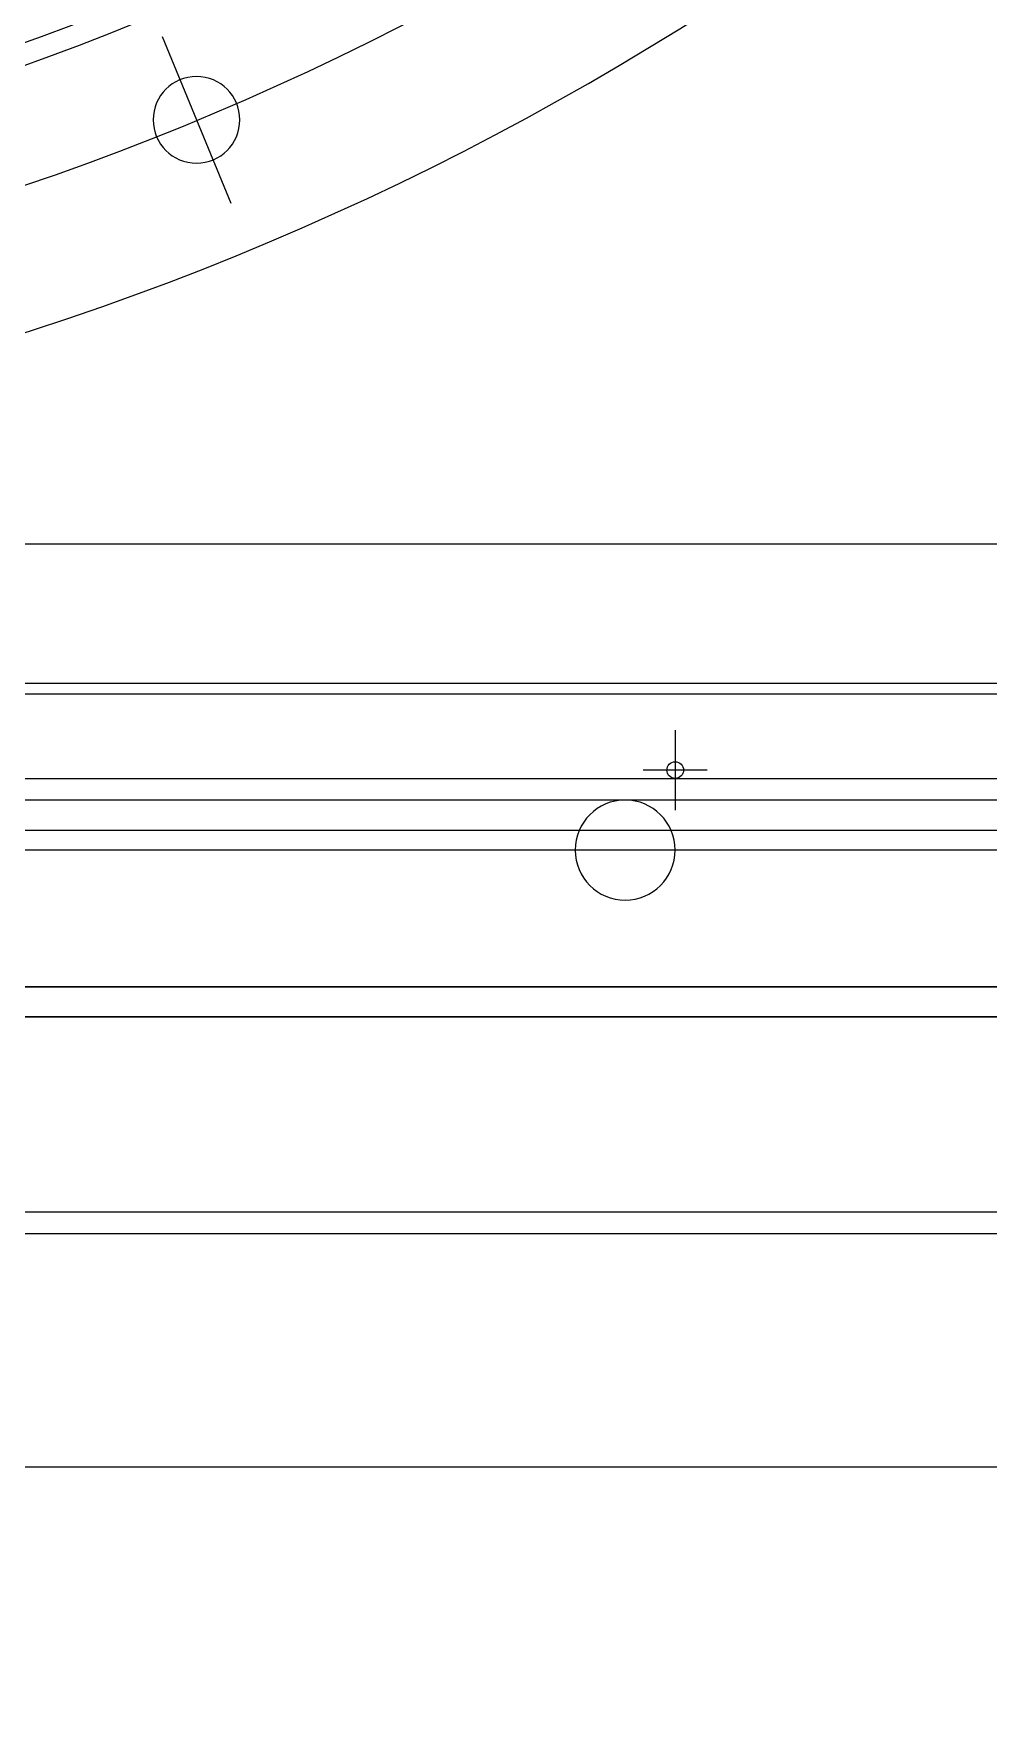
# Model space of a CAD drawing. Header units: millimetres. Extents: x 89450 to 753248, y -530175 to 1209785.
# Drawn here: x 398523.9 to 398667.1, y -108967.3 to -108716.5 of the extents above; entities that cross this region are included whole.
import ezdxf

# ---------------------------------------------------------------- set-up
doc = ezdxf.new("R2010")
doc.units = ezdxf.units.MM
doc.header["$LTSCALE"] = 150
doc.linetypes.add('CENTER', pattern=[50.8, 31.75, -6.35, 6.35, -6.35])
doc.layers.add('------00 Load Bank', color=3, linetype='Continuous')

# ---------------------------------------------------------------- blocks, each defined once
blk = doc.blocks.new('A$Cd768ecee')
at = {"color": 0}
for p, q in [((0, 1180), (1180, 1180)), ((35, 1145), (1145, 1145)), ((38.2, 1141.8), (1141.8, 1141.8)), ((100, 1080), (1080, 1080)), ((103.2, 1076.8), (1076.8, 1076.8))]:
    blk.add_line(p, q, dxfattribs=at)
blk = doc.blocks.new('A$Ca2785acc')
at = {"color": 0}
for p, q in [((985, 1002), (0, 1002)), ((260, 987), (260, 999)), ((983.4, 981.6), (1.6, 981.6)), ((985, 980), (0, 980))]:
    blk.add_line(p, q, dxfattribs=at)
at = {"color": 0, "linetype": 'CENTER'}
blk.add_line((255.2, 993), (264.8, 993), dxfattribs=at)
at = {"color": 0}
blk.add_circle((260, 993), 1.25, dxfattribs=at)
blk = doc.blocks.new('A$C02650c35')
at = {"color": 0}
for p, q in [((4.5, 1065), (4.5, 24.5)), ((4.5, 24.5), (4.5, 1065)), ((0, 24.5), (0, 1060.5)), ((0, 24.5), (0, 1060.5)), ((0, 1055), (0, 30))]:
    blk.add_line(p, q, dxfattribs=at)
at = {"color": 0, "linetype": 'CENTER'}
for p, q in [((25, 1040), (25, 45)), ((146.94, 698.06), (122, 708.39))]:
    blk.add_line(p, q, dxfattribs=at)
at = {"color": 0}
for centre, radius in [((522.5, 542.5), 441), ((522.5, 542.5), 403), ((522.5, 542.5), 399.8), ((25, 767.5), 7.5), ((134.47, 703.23), 6.5), ((134.47, 703.23), 6.5)]:
    blk.add_circle(centre, radius, dxfattribs=at)
at = {"color": 0, "linetype": 'CENTER'}
blk.add_circle((522.5, 542.5), 420, dxfattribs=at)
blk.add_circle((522.5, 542.5), 420, dxfattribs=at)

msp = doc.modelspace()

# ---------------------------------------------------------------- linework, layer by layer
at = {"layer": '------00 Load Bank', "color": 161, "ltscale": 2, "elevation": 0}
msp.add_lwpolyline([(398892.66, -109225.36), (398892.66, -108793.05), (397882.66, -108793.05), (397882.66, -109225.36)], close=True, dxfattribs=at)

# ---------------------------------------------------------------- block references
at = {"layer": '------00 Load Bank', "color": 161, "rotation": 180}
for name, p in [('A$Cd768ecee', (398977.66, -107751.43)), ('A$Ca2785acc', (398880.16, -107833.93))]:
    msp.add_blockref(name, p, dxfattribs=at)
at = {"layer": '------00 Load Bank', "color": 161, "xscale": -1, "rotation": 270}
msp.add_blockref('A$C02650c35', (397845.16, -108863.93), dxfattribs=at)

doc.saveas('drawing.dxf')
